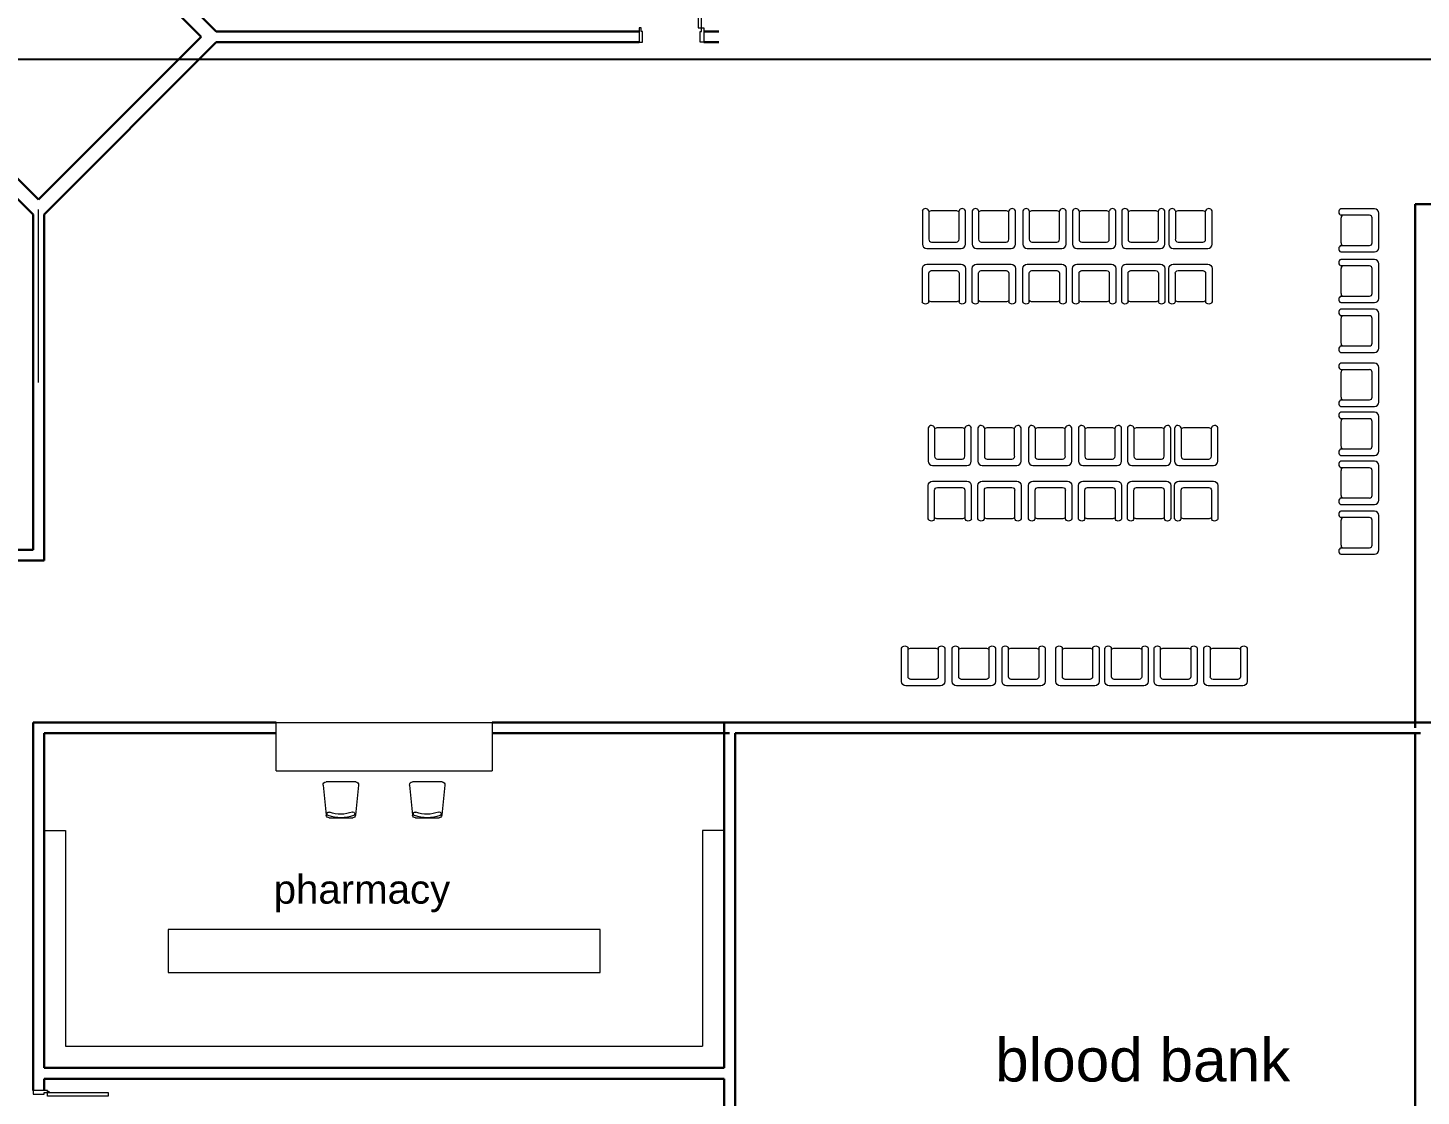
# Model space of a CAD drawing. Extents: x -15 to 165, y 313 to 399.
# Drawn here: x 46.05 to 65.41, y 362.68 to 377.52 of the extents above; entities that cross this region are included whole.
import ezdxf

# ---------------------------------------------------------------- set-up
doc = ezdxf.new("R2010")
doc.units = 0
doc.header["$LTSCALE"] = 0.15
for name, color, linetype in [('0 sockets', 252, 'Continuous'), ('bound', 252, 'Continuous'), ('d1', 252, 'Continuous')]:
    doc.layers.add(name, color=color, linetype=linetype)
for name, color, linetype, lineweight in [('anal', 252, 'Continuous', 20), ('DOOR', 252, 'Continuous', 20), ('FUR', 252, 'Continuous', 9), ('sofa', 252, 'Continuous', 9), ('wall', 252, 'Continuous', 30)]:
    doc.layers.add(name, color=color, linetype=linetype, lineweight=lineweight)

# ---------------------------------------------------------------- blocks, each defined once
blk = doc.blocks.new('Ch01')
at = {"layer": 'FUR'}
for p, q in [((-0.499, -0.205), (-0.499, 0.207)), ((-0.455, 0.247), (-0.035, 0.205)), ((0.001, 0.165), (0.001, -0.163)), ((-0.455, -0.244), (-0.035, -0.202))]:
    blk.add_line(p, q, dxfattribs=at)
for centre, radius, start, end in [((-0.459, 0.207), 0.04, 84.2894, 180), ((-0.039, 0.165), 0.04, 0, 84.2894), ((-0.055, 0.168), 0.025, 20.5276, 200.5276), ((-0.499, 0.001), 0.449, 339.1935, 20.5276), ((-0.499, 0.001), 0.499, 339.1935, 20.5276), ((-0.056, -0.167), 0.025, 159.1935, 339.1935), ((-0.039, -0.163), 0.04, 275.7106, 0), ((-0.459, -0.205), 0.04, 180, 275.7106)]:
    blk.add_arc(centre, radius, start, end, dxfattribs=at)
blk = doc.blocks.new('ARCH')
at = {"layer": 'anal'}
blk.add_line((46.2, 372.6), (46.2, 375), dxfattribs=at)
blk.add_line((46.2, 372.6), (46.2, 375), dxfattribs=at)
blk.add_line((46.2, 372.6), (46.2, 375), dxfattribs=at)
blk.add_line((46.2, 372.6), (46.2, 375), dxfattribs=at)
blk.add_line((46.2, 372.6), (46.2, 375), dxfattribs=at)
blk.add_line((46.2, 372.6), (46.2, 375), dxfattribs=at)
blk.add_line((46.2, 372.6), (46.2, 375), dxfattribs=at)
blk.add_line((46.2, 372.6), (46.2, 375), dxfattribs=at)
blk.add_line((46.2, 372.6), (46.2, 375), dxfattribs=at)
blk.add_line((46.2, 372.6), (46.2, 375), dxfattribs=at)
blk.add_line((46.2, 372.6), (46.2, 375), dxfattribs=at)
blk.add_line((46.2, 372.6), (46.2, 375), dxfattribs=at)
blk.add_line((46.2, 372.6), (46.2, 375), dxfattribs=at)
blk.add_line((46.2, 372.6), (46.2, 375), dxfattribs=at)
blk.add_line((46.2, 372.6), (46.2, 375), dxfattribs=at)
blk.add_line((46.2, 372.6), (46.2, 375), dxfattribs=at)
blk.add_line((46.2, 372.6), (46.2, 375), dxfattribs=at)
blk.add_line((46.2, 372.6), (46.2, 375), dxfattribs=at)
at = {"layer": 'bound', "color": 2}
blk.add_lwpolyline([(91.902, 377.348), (94.426, 377.348), (94.426, 312.722), (-14.994, 312.722), (-14.994, 377.09), (94.639, 377.09)], dxfattribs=at)
at = {"layer": 'DOOR'}
for p, q in [((55.363, 378.365), (55.363, 377.525)), ((55.411, 377.525), (55.411, 378.365)), ((54.571, 377.525), (54.541, 377.525)), ((54.541, 377.525), (54.541, 377.325)), ((54.571, 377.475), (54.571, 377.525)), ((54.591, 377.475), (54.571, 377.475)), ((54.591, 377.325), (54.591, 377.475)), ((55.363, 377.525), (55.411, 377.525)), ((55.391, 377.325), (55.391, 377.475)), ((55.391, 377.475), (55.411, 377.475)), ((55.411, 377.525), (55.441, 377.525)), ((55.411, 377.475), (55.411, 377.525)), ((55.441, 377.525), (55.441, 377.325)), ((54.541, 377.325), (54.591, 377.325)), ((55.441, 377.325), (55.391, 377.325))]:
    blk.add_line(p, q, dxfattribs=at)
for points in [[(46.325, 362.731), (46.325, 362.761), (46.125, 362.761), (46.125, 362.711), (46.275, 362.711), (46.275, 362.731)], [(46.325, 362.731), (47.165, 362.731), (47.165, 362.683), (46.325, 362.683)]]:
    blk.add_lwpolyline(points, close=True, dxfattribs=at)
blk.add_circle((46.335, 362.741), 0.01, dxfattribs=at)
at = {"layer": 'FUR'}
for p, q in [((58.478, 374.984), (58.478, 374.519)), ((58.568, 374.982), (58.568, 374.587)), ((58.943, 374.984), (58.613, 374.984)), ((58.988, 374.587), (58.988, 374.982)), ((59.078, 374.519), (59.078, 374.984)), ((59.17, 374.984), (59.17, 374.519)), ((59.26, 374.982), (59.26, 374.587)), ((59.635, 374.984), (59.305, 374.984)), ((59.68, 374.587), (59.68, 374.982)), ((59.77, 374.519), (59.77, 374.984)), ((59.874, 374.984), (59.874, 374.519)), ((59.964, 374.982), (59.964, 374.587)), ((60.339, 374.984), (60.009, 374.984)), ((60.384, 374.587), (60.384, 374.982)), ((60.474, 374.519), (60.474, 374.984)), ((60.565, 374.984), (60.565, 374.519)), ((60.655, 374.982), (60.655, 374.587)), ((61.03, 374.984), (60.7, 374.984)), ((61.075, 374.587), (61.075, 374.982)), ((61.165, 374.519), (61.165, 374.984)), ((61.247, 374.984), (61.247, 374.519)), ((61.337, 374.982), (61.337, 374.587)), ((61.712, 374.984), (61.382, 374.984)), ((61.757, 374.587), (61.757, 374.982)), ((61.847, 374.519), (61.847, 374.984)), ((61.903, 374.984), (61.903, 374.519)), ((61.993, 374.982), (61.993, 374.587)), ((62.368, 374.984), (62.038, 374.984)), ((62.413, 374.587), (62.413, 374.982)), ((62.503, 374.519), (62.503, 374.984)), ((64.758, 375.011), (64.293, 375.011)), ((64.293, 374.876), (64.293, 374.546)), ((64.69, 374.921), (64.295, 374.921)), ((64.728, 374.539), (64.728, 374.884)), ((64.818, 374.471), (64.818, 374.951)), ((58.538, 374.459), (59.018, 374.459)), ((58.605, 374.549), (58.95, 374.549)), ((59.23, 374.459), (59.71, 374.459)), ((59.297, 374.549), (59.642, 374.549)), ((59.934, 374.459), (60.414, 374.459)), ((60.001, 374.549), (60.346, 374.549)), ((60.625, 374.459), (61.105, 374.459)), ((60.693, 374.549), (61.038, 374.549)), ((61.307, 374.459), (61.787, 374.459)), ((61.374, 374.549), (61.719, 374.549)), ((61.963, 374.459), (62.443, 374.459)), ((62.03, 374.549), (62.375, 374.549)), ((64.293, 374.411), (64.758, 374.411)), ((64.295, 374.501), (64.69, 374.501)), ((58.538, 374.243), (59.018, 374.243)), ((59.23, 374.243), (59.71, 374.243)), ((59.934, 374.243), (60.414, 374.243)), ((60.625, 374.243), (61.105, 374.243)), ((61.307, 374.243), (61.787, 374.243)), ((61.963, 374.243), (62.443, 374.243)), ((64.758, 374.307), (64.293, 374.307)), ((64.69, 374.217), (64.295, 374.217)), ((64.818, 373.767), (64.818, 374.247)), ((58.478, 373.718), (58.478, 374.183)), ((58.568, 373.72), (58.568, 374.115)), ((58.605, 374.153), (58.95, 374.153)), ((58.988, 374.115), (58.988, 373.72)), ((59.078, 374.183), (59.078, 373.718)), ((59.17, 373.718), (59.17, 374.183)), ((59.26, 373.72), (59.26, 374.115)), ((59.297, 374.153), (59.642, 374.153)), ((59.68, 374.115), (59.68, 373.72)), ((59.77, 374.183), (59.77, 373.718)), ((59.874, 373.718), (59.874, 374.183)), ((59.964, 373.72), (59.964, 374.115)), ((60.001, 374.153), (60.346, 374.153)), ((60.384, 374.115), (60.384, 373.72)), ((60.474, 374.183), (60.474, 373.718)), ((60.565, 373.718), (60.565, 374.183)), ((60.655, 373.72), (60.655, 374.115)), ((60.693, 374.153), (61.038, 374.153)), ((61.075, 374.115), (61.075, 373.72)), ((61.165, 374.183), (61.165, 373.718)), ((61.247, 373.718), (61.247, 374.183)), ((61.337, 373.72), (61.337, 374.115)), ((61.374, 374.153), (61.719, 374.153)), ((61.757, 374.115), (61.757, 373.72)), ((61.847, 374.183), (61.847, 373.718)), ((61.903, 373.718), (61.903, 374.183)), ((61.993, 373.72), (61.993, 374.115)), ((62.03, 374.153), (62.375, 374.153)), ((62.413, 374.115), (62.413, 373.72)), ((62.503, 374.183), (62.503, 373.718)), ((64.293, 374.172), (64.293, 373.842)), ((64.728, 373.835), (64.728, 374.18)), ((64.295, 373.797), (64.69, 373.797)), ((58.943, 373.718), (58.613, 373.718)), ((59.635, 373.718), (59.305, 373.718)), ((60.339, 373.718), (60.009, 373.718)), ((61.03, 373.718), (60.7, 373.718)), ((61.712, 373.718), (61.382, 373.718)), ((62.368, 373.718), (62.038, 373.718)), ((64.293, 373.707), (64.758, 373.707)), ((64.758, 373.615), (64.293, 373.615)), ((64.293, 373.48), (64.293, 373.15)), ((64.69, 373.525), (64.295, 373.525)), ((64.728, 373.143), (64.728, 373.488)), ((64.818, 373.075), (64.818, 373.555)), ((64.295, 373.105), (64.69, 373.105)), ((64.293, 373.015), (64.758, 373.015)), ((64.758, 372.866), (64.293, 372.866)), ((64.293, 372.731), (64.293, 372.401)), ((64.69, 372.776), (64.295, 372.776)), ((64.728, 372.394), (64.728, 372.739)), ((64.818, 372.326), (64.818, 372.806)), ((64.293, 372.266), (64.758, 372.266)), ((64.295, 372.356), (64.69, 372.356)), ((64.758, 372.185), (64.293, 372.185)), ((64.69, 372.095), (64.295, 372.095)), ((64.728, 371.712), (64.728, 372.057)), ((64.818, 371.645), (64.818, 372.125)), ((58.558, 371.969), (58.558, 371.504)), ((58.648, 371.967), (58.648, 371.572)), ((59.023, 371.969), (58.693, 371.969)), ((59.068, 371.572), (59.068, 371.967)), ((59.158, 371.504), (59.158, 371.969)), ((59.25, 371.969), (59.25, 371.504)), ((59.34, 371.967), (59.34, 371.572)), ((59.715, 371.969), (59.385, 371.969)), ((59.76, 371.572), (59.76, 371.967)), ((59.85, 371.504), (59.85, 371.969)), ((59.954, 371.969), (59.954, 371.504)), ((60.044, 371.967), (60.044, 371.572)), ((60.419, 371.969), (60.089, 371.969)), ((60.464, 371.572), (60.464, 371.967)), ((60.554, 371.504), (60.554, 371.969)), ((60.646, 371.969), (60.646, 371.504)), ((60.736, 371.967), (60.736, 371.572)), ((61.111, 371.969), (60.781, 371.969)), ((61.156, 371.572), (61.156, 371.967)), ((61.246, 371.504), (61.246, 371.969)), ((61.328, 371.969), (61.328, 371.504)), ((61.418, 371.967), (61.418, 371.572)), ((61.793, 371.969), (61.463, 371.969)), ((61.838, 371.572), (61.838, 371.967)), ((61.928, 371.504), (61.928, 371.969)), ((61.983, 371.969), (61.983, 371.504)), ((62.073, 371.967), (62.073, 371.572)), ((62.448, 371.969), (62.118, 371.969)), ((62.493, 371.572), (62.493, 371.967)), ((62.583, 371.504), (62.583, 371.969)), ((64.293, 372.05), (64.293, 371.72)), ((64.295, 371.675), (64.69, 371.675)), ((58.686, 371.534), (59.031, 371.534)), ((59.378, 371.534), (59.723, 371.534)), ((60.082, 371.534), (60.427, 371.534)), ((60.773, 371.534), (61.118, 371.534)), ((61.455, 371.534), (61.8, 371.534)), ((62.111, 371.534), (62.456, 371.534)), ((64.293, 371.585), (64.758, 371.585)), ((64.758, 371.503), (64.293, 371.503)), ((58.618, 371.444), (59.098, 371.444)), ((59.31, 371.444), (59.79, 371.444)), ((60.014, 371.444), (60.494, 371.444)), ((60.706, 371.444), (61.186, 371.444)), ((61.388, 371.444), (61.868, 371.444)), ((62.043, 371.444), (62.523, 371.444)), ((64.293, 371.368), (64.293, 371.038)), ((64.69, 371.413), (64.295, 371.413)), ((64.728, 371.03), (64.728, 371.375)), ((64.818, 370.963), (64.818, 371.443)), ((58.558, 370.703), (58.558, 371.168)), ((58.618, 371.228), (59.098, 371.228)), ((58.648, 370.705), (58.648, 371.101)), ((58.686, 371.138), (59.031, 371.138)), ((59.068, 371.101), (59.068, 370.705)), ((59.158, 371.168), (59.158, 370.703)), ((59.25, 370.703), (59.25, 371.168)), ((59.31, 371.228), (59.79, 371.228)), ((59.34, 370.705), (59.34, 371.101)), ((59.378, 371.138), (59.723, 371.138)), ((59.76, 371.101), (59.76, 370.705)), ((59.85, 371.168), (59.85, 370.703)), ((59.954, 370.703), (59.954, 371.168)), ((60.014, 371.228), (60.494, 371.228)), ((60.044, 370.705), (60.044, 371.101)), ((60.082, 371.138), (60.427, 371.138)), ((60.464, 371.101), (60.464, 370.705)), ((60.554, 371.168), (60.554, 370.703)), ((60.646, 370.703), (60.646, 371.168)), ((60.706, 371.228), (61.186, 371.228)), ((60.736, 370.705), (60.736, 371.101)), ((60.773, 371.138), (61.118, 371.138)), ((61.156, 371.101), (61.156, 370.705)), ((61.246, 371.168), (61.246, 370.703)), ((61.328, 370.703), (61.328, 371.168)), ((61.388, 371.228), (61.868, 371.228)), ((61.418, 370.705), (61.418, 371.101)), ((61.455, 371.138), (61.8, 371.138)), ((61.838, 371.101), (61.838, 370.705)), ((61.928, 371.168), (61.928, 370.703)), ((61.983, 370.703), (61.983, 371.168)), ((62.043, 371.228), (62.523, 371.228)), ((62.073, 370.705), (62.073, 371.101)), ((62.111, 371.138), (62.456, 371.138)), ((62.493, 371.101), (62.493, 370.705)), ((62.583, 371.168), (62.583, 370.703)), ((64.293, 370.903), (64.758, 370.903)), ((64.295, 370.993), (64.69, 370.993)), ((59.023, 370.703), (58.693, 370.703)), ((59.715, 370.703), (59.385, 370.703)), ((60.419, 370.703), (60.089, 370.703)), ((61.111, 370.703), (60.781, 370.703)), ((61.793, 370.703), (61.463, 370.703)), ((62.448, 370.703), (62.118, 370.703)), ((64.758, 370.811), (64.293, 370.811)), ((64.69, 370.721), (64.295, 370.721)), ((64.818, 370.271), (64.818, 370.751)), ((64.293, 370.676), (64.293, 370.346)), ((64.728, 370.339), (64.728, 370.684)), ((64.293, 370.211), (64.758, 370.211)), ((64.295, 370.301), (64.69, 370.301)), ((58.189, 368.442), (58.189, 368.907)), ((58.279, 368.51), (58.279, 368.905)), ((58.324, 368.907), (58.654, 368.907)), ((58.699, 368.905), (58.699, 368.51)), ((58.789, 368.907), (58.789, 368.442)), ((58.893, 368.442), (58.893, 368.907)), ((58.983, 368.51), (58.983, 368.905)), ((59.028, 368.907), (59.358, 368.907)), ((59.403, 368.905), (59.403, 368.51)), ((59.493, 368.907), (59.493, 368.442)), ((59.585, 368.442), (59.585, 368.907)), ((59.675, 368.51), (59.675, 368.905)), ((59.72, 368.907), (60.05, 368.907)), ((60.095, 368.905), (60.095, 368.51)), ((60.185, 368.907), (60.185, 368.442)), ((60.334, 368.442), (60.334, 368.907)), ((60.424, 368.51), (60.424, 368.905)), ((60.469, 368.907), (60.799, 368.907)), ((60.844, 368.905), (60.844, 368.51)), ((60.934, 368.907), (60.934, 368.442)), ((61.015, 368.442), (61.015, 368.907)), ((61.105, 368.51), (61.105, 368.905)), ((61.15, 368.907), (61.48, 368.907)), ((61.525, 368.905), (61.525, 368.51)), ((61.615, 368.907), (61.615, 368.442)), ((61.697, 368.442), (61.697, 368.907)), ((61.787, 368.51), (61.787, 368.905)), ((61.832, 368.907), (62.162, 368.907)), ((62.207, 368.905), (62.207, 368.51)), ((62.297, 368.907), (62.297, 368.442)), ((62.389, 368.442), (62.389, 368.907)), ((62.479, 368.51), (62.479, 368.905)), ((62.524, 368.907), (62.854, 368.907)), ((62.899, 368.905), (62.899, 368.51)), ((62.989, 368.907), (62.989, 368.442)), ((58.729, 368.382), (58.249, 368.382)), ((58.661, 368.472), (58.316, 368.472)), ((59.433, 368.382), (58.953, 368.382)), ((59.365, 368.472), (59.02, 368.472)), ((60.125, 368.382), (59.645, 368.382)), ((60.057, 368.472), (59.712, 368.472)), ((60.874, 368.382), (60.394, 368.382)), ((60.806, 368.472), (60.461, 368.472)), ((61.555, 368.382), (61.075, 368.382)), ((61.488, 368.472), (61.143, 368.472)), ((62.237, 368.382), (61.757, 368.382)), ((62.17, 368.472), (61.825, 368.472)), ((62.929, 368.382), (62.449, 368.382)), ((62.861, 368.472), (62.516, 368.472))]:
    blk.add_line(p, q, dxfattribs=at)
for centre, major_axis, start_param, end_param in [((58.522, 374.966), (-0.0339, 0.0339), 4.256093, 6.69338), ((58.613, 374.924), (-0.0424, 0.0424), -0.785398, 0.062664), ((58.943, 374.924), (0.0424, 0.0424), 6.220521, 7.068583), ((59.033, 374.966), (0.0339, 0.0339), 5.87299, 8.310278), ((59.214, 374.966), (-0.0339, 0.0339), 4.256093, 6.69338), ((59.305, 374.924), (-0.0424, 0.0424), -0.785398, 0.062664), ((59.635, 374.924), (0.0424, 0.0424), 6.220521, 7.068583), ((59.725, 374.966), (0.0339, 0.0339), 5.87299, 8.310278), ((59.918, 374.966), (-0.0339, 0.0339), 4.256093, 6.69338), ((60.009, 374.924), (-0.0424, 0.0424), -0.785398, 0.062664), ((60.339, 374.924), (0.0424, 0.0424), 6.220521, 7.068583), ((60.429, 374.966), (0.0339, 0.0339), 5.87299, 8.310278), ((60.61, 374.966), (-0.0339, 0.0339), 4.256093, 6.69338), ((60.7, 374.924), (-0.0424, 0.0424), -0.785398, 0.062664), ((61.03, 374.924), (0.0424, 0.0424), 6.220521, 7.068583), ((61.121, 374.966), (0.0339, 0.0339), 5.87299, 8.310278), ((61.292, 374.966), (-0.0339, 0.0339), 4.256093, 6.69338), ((61.382, 374.924), (-0.0424, 0.0424), -0.785398, 0.062664), ((61.712, 374.924), (0.0424, 0.0424), 6.220521, 7.068583), ((61.802, 374.966), (0.0339, 0.0339), 5.87299, 8.310278), ((61.947, 374.966), (-0.0339, 0.0339), 4.256093, 6.69338), ((62.038, 374.924), (-0.0424, 0.0424), -0.785398, 0.062664), ((62.368, 374.924), (0.0424, 0.0424), 6.220521, 7.068583), ((62.458, 374.966), (0.0339, 0.0339), 5.87299, 8.310278), ((64.31, 374.966), (-0.0339, 0.0339), 5.87299, 8.310278), ((64.758, 374.951), (-0.0424, 0.0424), 3.926991, 5.497787), ((64.353, 374.876), (-0.0424, 0.0424), 6.220521, 7.068583), ((64.69, 374.884), (-0.0265, -0.0265), 2.356194, 3.926991), ((58.605, 374.587), (0.0265, 0.0265), 2.356194, 3.926991), ((58.95, 374.587), (0.0265, 0.0265), 3.926991, 5.497787), ((59.297, 374.587), (0.0265, 0.0265), 2.356194, 3.926991), ((59.642, 374.587), (0.0265, 0.0265), 3.926991, 5.497787), ((60.001, 374.587), (0.0265, 0.0265), 2.356194, 3.926991), ((60.346, 374.587), (0.0265, 0.0265), 3.926991, 5.497787), ((60.693, 374.587), (0.0265, 0.0265), 2.356194, 3.926991), ((61.038, 374.587), (0.0265, 0.0265), 3.926991, 5.497787), ((61.374, 374.587), (0.0265, 0.0265), 2.356194, 3.926991), ((61.719, 374.587), (0.0265, 0.0265), 3.926991, 5.497787), ((62.03, 374.587), (0.0265, 0.0265), 2.356194, 3.926991), ((62.375, 374.587), (0.0265, 0.0265), 3.926991, 5.497787), ((58.538, 374.519), (-0.0424, 0.0424), 0.785398, 2.356194), ((59.018, 374.519), (0.0424, 0.0424), 3.926991, 5.497787), ((59.23, 374.519), (-0.0424, 0.0424), 0.785398, 2.356194), ((59.71, 374.519), (0.0424, 0.0424), 3.926991, 5.497787), ((59.934, 374.519), (-0.0424, 0.0424), 0.785398, 2.356194), ((60.414, 374.519), (0.0424, 0.0424), 3.926991, 5.497787), ((60.625, 374.519), (-0.0424, 0.0424), 0.785398, 2.356194), ((61.105, 374.519), (0.0424, 0.0424), 3.926991, 5.497787), ((61.307, 374.519), (-0.0424, 0.0424), 0.785398, 2.356194), ((61.787, 374.519), (0.0424, 0.0424), 3.926991, 5.497787), ((61.963, 374.519), (-0.0424, 0.0424), 0.785398, 2.356194), ((62.443, 374.519), (0.0424, 0.0424), 3.926991, 5.497787), ((64.31, 374.456), (-0.0339, -0.0339), 4.256093, 6.69338), ((64.353, 374.546), (-0.0424, -0.0424), -0.785398, 0.062664), ((64.69, 374.539), (-0.0265, -0.0265), 0.785398, 2.356194), ((64.758, 374.471), (-0.0424, -0.0424), 0.785398, 2.356194), ((64.31, 374.263), (-0.0339, 0.0339), 5.87299, 8.310278), ((64.353, 374.172), (-0.0424, 0.0424), 6.220521, 7.068583), ((64.69, 374.18), (-0.0265, -0.0265), 2.356194, 3.926991), ((64.758, 374.247), (-0.0424, 0.0424), 3.926991, 5.497787), ((64.31, 373.752), (-0.0339, -0.0339), 4.256093, 6.69338), ((64.353, 373.842), (-0.0424, -0.0424), -0.785398, 0.062664), ((64.69, 373.835), (-0.0265, -0.0265), 0.785398, 2.356194), ((64.31, 373.571), (-0.0339, 0.0339), 5.87299, 8.310278), ((64.758, 373.767), (-0.0424, -0.0424), 0.785398, 2.356194), ((64.758, 373.555), (-0.0424, 0.0424), 3.926991, 5.497787), ((64.353, 373.48), (-0.0424, 0.0424), 6.220521, 7.068583), ((64.69, 373.488), (-0.0265, -0.0265), 2.356194, 3.926991), ((64.31, 373.06), (-0.0339, -0.0339), 4.256093, 6.69338), ((64.353, 373.15), (-0.0424, -0.0424), -0.785398, 0.062664), ((64.69, 373.143), (-0.0265, -0.0265), 0.785398, 2.356194), ((64.758, 373.075), (-0.0424, -0.0424), 0.785398, 2.356194), ((64.31, 372.822), (-0.0339, 0.0339), 5.87299, 8.310278), ((64.758, 372.806), (-0.0424, 0.0424), 3.926991, 5.497787), ((64.353, 372.731), (-0.0424, 0.0424), 6.220521, 7.068583), ((64.69, 372.739), (-0.0265, -0.0265), 2.356194, 3.926991), ((64.31, 372.311), (-0.0339, -0.0339), 4.256093, 6.69338), ((64.353, 372.401), (-0.0424, -0.0424), -0.785398, 0.062664), ((64.69, 372.394), (-0.0265, -0.0265), 0.785398, 2.356194), ((64.758, 372.326), (-0.0424, -0.0424), 0.785398, 2.356194), ((64.31, 372.14), (-0.0339, 0.0339), 5.87299, 8.310278), ((64.353, 372.05), (-0.0424, 0.0424), 6.220521, 7.068583), ((64.69, 372.057), (-0.0265, -0.0265), 2.356194, 3.926991), ((64.758, 372.125), (-0.0424, 0.0424), 3.926991, 5.497787), ((58.603, 371.952), (-0.0339, 0.0339), 4.256093, 6.69338), ((58.693, 371.909), (-0.0424, 0.0424), -0.785398, 0.062664), ((59.023, 371.909), (0.0424, 0.0424), 6.220521, 7.068583), ((59.114, 371.952), (0.0339, 0.0339), 5.87299, 8.310278), ((59.295, 371.952), (-0.0339, 0.0339), 4.256093, 6.69338), ((59.385, 371.909), (-0.0424, 0.0424), -0.785398, 0.062664), ((59.715, 371.909), (0.0424, 0.0424), 6.220521, 7.068583), ((59.806, 371.952), (0.0339, 0.0339), 5.87299, 8.310278), ((59.999, 371.952), (-0.0339, 0.0339), 4.256093, 6.69338), ((60.089, 371.909), (-0.0424, 0.0424), -0.785398, 0.062664), ((60.419, 371.909), (0.0424, 0.0424), 6.220521, 7.068583), ((60.509, 371.952), (0.0339, 0.0339), 5.87299, 8.310278), ((60.691, 371.952), (-0.0339, 0.0339), 4.256093, 6.69338), ((60.781, 371.909), (-0.0424, 0.0424), -0.785398, 0.062664), ((61.111, 371.909), (0.0424, 0.0424), 6.220521, 7.068583), ((61.201, 371.952), (0.0339, 0.0339), 5.87299, 8.310278), ((61.372, 371.952), (-0.0339, 0.0339), 4.256093, 6.69338), ((61.463, 371.909), (-0.0424, 0.0424), -0.785398, 0.062664), ((61.793, 371.909), (0.0424, 0.0424), 6.220521, 7.068583), ((61.883, 371.952), (0.0339, 0.0339), 5.87299, 8.310278), ((62.028, 371.952), (-0.0339, 0.0339), 4.256093, 6.69338), ((62.118, 371.909), (-0.0424, 0.0424), -0.785398, 0.062664), ((62.448, 371.909), (0.0424, 0.0424), 6.220521, 7.068583), ((62.539, 371.952), (0.0339, 0.0339), 5.87299, 8.310278), ((64.31, 371.629), (-0.0339, -0.0339), 4.256093, 6.69338), ((64.353, 371.72), (-0.0424, -0.0424), -0.785398, 0.062664), ((64.69, 371.712), (-0.0265, -0.0265), 0.785398, 2.356194), ((58.618, 371.504), (-0.0424, 0.0424), 0.785398, 2.356194), ((58.686, 371.572), (0.0265, 0.0265), 2.356194, 3.926991), ((59.031, 371.572), (0.0265, 0.0265), 3.926991, 5.497787), ((59.098, 371.504), (0.0424, 0.0424), 3.926991, 5.497787), ((59.31, 371.504), (-0.0424, 0.0424), 0.785398, 2.356194), ((59.378, 371.572), (0.0265, 0.0265), 2.356194, 3.926991), ((59.723, 371.572), (0.0265, 0.0265), 3.926991, 5.497787), ((59.79, 371.504), (0.0424, 0.0424), 3.926991, 5.497787), ((60.014, 371.504), (-0.0424, 0.0424), 0.785398, 2.356194), ((60.082, 371.572), (0.0265, 0.0265), 2.356194, 3.926991), ((60.427, 371.572), (0.0265, 0.0265), 3.926991, 5.497787), ((60.494, 371.504), (0.0424, 0.0424), 3.926991, 5.497787), ((60.706, 371.504), (-0.0424, 0.0424), 0.785398, 2.356194), ((60.773, 371.572), (0.0265, 0.0265), 2.356194, 3.926991), ((61.118, 371.572), (0.0265, 0.0265), 3.926991, 5.497787), ((61.186, 371.504), (0.0424, 0.0424), 3.926991, 5.497787), ((61.388, 371.504), (-0.0424, 0.0424), 0.785398, 2.356194), ((61.455, 371.572), (0.0265, 0.0265), 2.356194, 3.926991), ((61.8, 371.572), (0.0265, 0.0265), 3.926991, 5.497787), ((61.868, 371.504), (0.0424, 0.0424), 3.926991, 5.497787), ((62.043, 371.504), (-0.0424, 0.0424), 0.785398, 2.356194), ((62.111, 371.572), (0.0265, 0.0265), 2.356194, 3.926991), ((62.456, 371.572), (0.0265, 0.0265), 3.926991, 5.497787), ((62.523, 371.504), (0.0424, 0.0424), 3.926991, 5.497787), ((64.31, 371.458), (-0.0339, 0.0339), 5.87299, 8.310278), ((64.758, 371.645), (-0.0424, -0.0424), 0.785398, 2.356194), ((64.758, 371.443), (-0.0424, 0.0424), 3.926991, 5.497787), ((64.353, 371.368), (-0.0424, 0.0424), 6.220521, 7.068583), ((64.69, 371.375), (-0.0265, -0.0265), 2.356194, 3.926991), ((64.31, 370.948), (-0.0339, -0.0339), 4.256093, 6.69338), ((64.353, 371.038), (-0.0424, -0.0424), -0.785398, 0.062664), ((64.69, 371.03), (-0.0265, -0.0265), 0.785398, 2.356194), ((64.758, 370.963), (-0.0424, -0.0424), 0.785398, 2.356194), ((64.31, 370.766), (-0.0339, 0.0339), 5.87299, 8.310278), ((64.353, 370.676), (-0.0424, 0.0424), 6.220521, 7.068583), ((64.69, 370.684), (-0.0265, -0.0265), 2.356194, 3.926991), ((64.758, 370.751), (-0.0424, 0.0424), 3.926991, 5.497787), ((64.353, 370.346), (-0.0424, -0.0424), -0.785398, 0.062664), ((64.69, 370.339), (-0.0265, -0.0265), 0.785398, 2.356194), ((64.31, 370.256), (-0.0339, -0.0339), 4.256093, 6.69338), ((64.758, 370.271), (-0.0424, -0.0424), 0.785398, 2.356194)]:
    blk.add_ellipse(centre, major_axis=major_axis, ratio=1, start_param=start_param, end_param=end_param, dxfattribs=at)
at = {"layer": 'FUR', "extrusion": (0, 0, -1)}
for centre, major_axis, start_param, end_param in [((58.538, 374.183), (0.0424, 0.0424), 3.926991, 5.497787), ((59.018, 374.183), (-0.0424, 0.0424), 0.785398, 2.356194), ((59.23, 374.183), (0.0424, 0.0424), 3.926991, 5.497787), ((59.71, 374.183), (-0.0424, 0.0424), 0.785398, 2.356194), ((59.934, 374.183), (0.0424, 0.0424), 3.926991, 5.497787), ((60.414, 374.183), (-0.0424, 0.0424), 0.785398, 2.356194), ((60.625, 374.183), (0.0424, 0.0424), 3.926991, 5.497787), ((61.105, 374.183), (-0.0424, 0.0424), 0.785398, 2.356194), ((61.307, 374.183), (0.0424, 0.0424), 3.926991, 5.497787), ((61.787, 374.183), (-0.0424, 0.0424), 0.785398, 2.356194), ((61.963, 374.183), (0.0424, 0.0424), 3.926991, 5.497787), ((62.443, 374.183), (-0.0424, 0.0424), 0.785398, 2.356194), ((58.605, 374.115), (0.0265, 0.0265), 3.926991, 5.497787), ((58.95, 374.115), (0.0265, 0.0265), -0.785398, 0.785398), ((59.297, 374.115), (0.0265, 0.0265), 3.926991, 5.497787), ((59.642, 374.115), (0.0265, 0.0265), -0.785398, 0.785398), ((60.001, 374.115), (0.0265, 0.0265), 3.926991, 5.497787), ((60.346, 374.115), (0.0265, 0.0265), -0.785398, 0.785398), ((60.693, 374.115), (0.0265, 0.0265), 3.926991, 5.497787), ((61.038, 374.115), (0.0265, 0.0265), -0.785398, 0.785398), ((61.374, 374.115), (0.0265, 0.0265), 3.926991, 5.497787), ((61.719, 374.115), (0.0265, 0.0265), -0.785398, 0.785398), ((62.03, 374.115), (0.0265, 0.0265), 3.926991, 5.497787), ((62.375, 374.115), (0.0265, 0.0265), -0.785398, 0.785398), ((58.522, 373.735), (0.0339, 0.0339), 1.1145, 3.551788), ((58.613, 373.778), (0.0424, 0.0424), 2.356194, 3.204257), ((58.943, 373.778), (-0.0424, 0.0424), 3.078929, 3.926991), ((59.033, 373.735), (-0.0339, 0.0339), 2.731397, 5.168685), ((59.214, 373.735), (0.0339, 0.0339), 1.1145, 3.551788), ((59.305, 373.778), (0.0424, 0.0424), 2.356194, 3.204257), ((59.635, 373.778), (-0.0424, 0.0424), 3.078929, 3.926991), ((59.725, 373.735), (-0.0339, 0.0339), 2.731397, 5.168685), ((59.918, 373.735), (0.0339, 0.0339), 1.1145, 3.551788), ((60.009, 373.778), (0.0424, 0.0424), 2.356194, 3.204257), ((60.339, 373.778), (-0.0424, 0.0424), 3.078929, 3.926991), ((60.429, 373.735), (-0.0339, 0.0339), 2.731397, 5.168685), ((60.61, 373.735), (0.0339, 0.0339), 1.1145, 3.551788), ((60.7, 373.778), (0.0424, 0.0424), 2.356194, 3.204257), ((61.03, 373.778), (-0.0424, 0.0424), 3.078929, 3.926991), ((61.121, 373.735), (-0.0339, 0.0339), 2.731397, 5.168685), ((61.292, 373.735), (0.0339, 0.0339), 1.1145, 3.551788), ((61.382, 373.778), (0.0424, 0.0424), 2.356194, 3.204257), ((61.712, 373.778), (-0.0424, 0.0424), 3.078929, 3.926991), ((61.802, 373.735), (-0.0339, 0.0339), 2.731397, 5.168685), ((61.947, 373.735), (0.0339, 0.0339), 1.1145, 3.551788), ((62.038, 373.778), (0.0424, 0.0424), 2.356194, 3.204257), ((62.368, 373.778), (-0.0424, 0.0424), 3.078929, 3.926991), ((62.458, 373.735), (-0.0339, 0.0339), 2.731397, 5.168685), ((58.618, 371.168), (0.0424, 0.0424), 3.926991, 5.497787), ((58.686, 371.101), (0.0265, 0.0265), 3.926991, 5.497787), ((59.031, 371.101), (0.0265, 0.0265), -0.785398, 0.785398), ((59.098, 371.168), (-0.0424, 0.0424), 0.785398, 2.356194), ((59.31, 371.168), (0.0424, 0.0424), 3.926991, 5.497787), ((59.378, 371.101), (0.0265, 0.0265), 3.926991, 5.497787), ((59.723, 371.101), (0.0265, 0.0265), -0.785398, 0.785398), ((59.79, 371.168), (-0.0424, 0.0424), 0.785398, 2.356194), ((60.014, 371.168), (0.0424, 0.0424), 3.926991, 5.497787), ((60.082, 371.101), (0.0265, 0.0265), 3.926991, 5.497787), ((60.427, 371.101), (0.0265, 0.0265), -0.785398, 0.785398), ((60.494, 371.168), (-0.0424, 0.0424), 0.785398, 2.356194), ((60.706, 371.168), (0.0424, 0.0424), 3.926991, 5.497787), ((60.773, 371.101), (0.0265, 0.0265), 3.926991, 5.497787), ((61.118, 371.101), (0.0265, 0.0265), -0.785398, 0.785398), ((61.186, 371.168), (-0.0424, 0.0424), 0.785398, 2.356194), ((61.388, 371.168), (0.0424, 0.0424), 3.926991, 5.497787), ((61.455, 371.101), (0.0265, 0.0265), 3.926991, 5.497787), ((61.8, 371.101), (0.0265, 0.0265), -0.785398, 0.785398), ((61.868, 371.168), (-0.0424, 0.0424), 0.785398, 2.356194), ((62.043, 371.168), (0.0424, 0.0424), 3.926991, 5.497787), ((62.111, 371.101), (0.0265, 0.0265), 3.926991, 5.497787), ((62.456, 371.101), (0.0265, 0.0265), -0.785398, 0.785398), ((62.523, 371.168), (-0.0424, 0.0424), 0.785398, 2.356194), ((58.603, 370.721), (0.0339, 0.0339), 1.1145, 3.551788), ((58.693, 370.763), (0.0424, 0.0424), 2.356194, 3.204257), ((59.023, 370.763), (-0.0424, 0.0424), 3.078929, 3.926991), ((59.114, 370.721), (-0.0339, 0.0339), 2.731397, 5.168685), ((59.295, 370.721), (0.0339, 0.0339), 1.1145, 3.551788), ((59.385, 370.763), (0.0424, 0.0424), 2.356194, 3.204257), ((59.715, 370.763), (-0.0424, 0.0424), 3.078929, 3.926991), ((59.806, 370.721), (-0.0339, 0.0339), 2.731397, 5.168685), ((59.999, 370.721), (0.0339, 0.0339), 1.1145, 3.551788), ((60.089, 370.763), (0.0424, 0.0424), 2.356194, 3.204257), ((60.419, 370.763), (-0.0424, 0.0424), 3.078929, 3.926991), ((60.509, 370.721), (-0.0339, 0.0339), 2.731397, 5.168685), ((60.691, 370.721), (0.0339, 0.0339), 1.1145, 3.551788), ((60.781, 370.763), (0.0424, 0.0424), 2.356194, 3.204257), ((61.111, 370.763), (-0.0424, 0.0424), 3.078929, 3.926991), ((61.201, 370.721), (-0.0339, 0.0339), 2.731397, 5.168685), ((61.372, 370.721), (0.0339, 0.0339), 1.1145, 3.551788), ((61.463, 370.763), (0.0424, 0.0424), 2.356194, 3.204257), ((61.793, 370.763), (-0.0424, 0.0424), 3.078929, 3.926991), ((61.883, 370.721), (-0.0339, 0.0339), 2.731397, 5.168685), ((62.028, 370.721), (0.0339, 0.0339), 1.1145, 3.551788), ((62.118, 370.763), (0.0424, 0.0424), 2.356194, 3.204257), ((62.448, 370.763), (-0.0424, 0.0424), 3.078929, 3.926991), ((62.539, 370.721), (-0.0339, 0.0339), 2.731397, 5.168685), ((58.234, 368.89), (-0.0339, 0.0339), 5.87299, 8.310278), ((58.324, 368.847), (-0.0424, 0.0424), 6.220521, 7.068583), ((58.654, 368.847), (0.0424, 0.0424), -0.785398, 0.062664), ((58.744, 368.89), (0.0339, 0.0339), 4.256093, 6.69338), ((58.937, 368.89), (-0.0339, 0.0339), 5.87299, 8.310278), ((59.028, 368.847), (-0.0424, 0.0424), 6.220521, 7.068583), ((59.358, 368.847), (0.0424, 0.0424), -0.785398, 0.062664), ((59.448, 368.89), (0.0339, 0.0339), 4.256093, 6.69338), ((59.629, 368.89), (-0.0339, 0.0339), 5.87299, 8.310278), ((59.72, 368.847), (-0.0424, 0.0424), 6.220521, 7.068583), ((60.05, 368.847), (0.0424, 0.0424), -0.785398, 0.062664), ((60.14, 368.89), (0.0339, 0.0339), 4.256093, 6.69338), ((60.378, 368.89), (-0.0339, 0.0339), 5.87299, 8.310278), ((60.469, 368.847), (-0.0424, 0.0424), 6.220521, 7.068583), ((60.799, 368.847), (0.0424, 0.0424), -0.785398, 0.062664), ((60.889, 368.89), (0.0339, 0.0339), 4.256093, 6.69338), ((61.06, 368.89), (-0.0339, 0.0339), 5.87299, 8.310278), ((61.15, 368.847), (-0.0424, 0.0424), 6.220521, 7.068583), ((61.48, 368.847), (0.0424, 0.0424), -0.785398, 0.062664), ((61.571, 368.89), (0.0339, 0.0339), 4.256093, 6.69338), ((61.742, 368.89), (-0.0339, 0.0339), 5.87299, 8.310278), ((61.832, 368.847), (-0.0424, 0.0424), 6.220521, 7.068583), ((62.162, 368.847), (0.0424, 0.0424), -0.785398, 0.062664), ((62.252, 368.89), (0.0339, 0.0339), 4.256093, 6.69338), ((62.434, 368.89), (-0.0339, 0.0339), 5.87299, 8.310278), ((62.524, 368.847), (-0.0424, 0.0424), 6.220521, 7.068583), ((62.854, 368.847), (0.0424, 0.0424), -0.785398, 0.062664), ((62.944, 368.89), (0.0339, 0.0339), 4.256093, 6.69338), ((58.249, 368.442), (-0.0424, 0.0424), 3.926991, 5.497787), ((58.316, 368.51), (0.0265, 0.0265), 2.356194, 3.926991), ((58.661, 368.51), (0.0265, 0.0265), 0.785398, 2.356194), ((58.729, 368.442), (0.0424, 0.0424), 0.785398, 2.356194), ((58.953, 368.442), (-0.0424, 0.0424), 3.926991, 5.497787), ((59.02, 368.51), (0.0265, 0.0265), 2.356194, 3.926991), ((59.365, 368.51), (0.0265, 0.0265), 0.785398, 2.356194), ((59.433, 368.442), (0.0424, 0.0424), 0.785398, 2.356194), ((59.645, 368.442), (-0.0424, 0.0424), 3.926991, 5.497787), ((59.712, 368.51), (0.0265, 0.0265), 2.356194, 3.926991), ((60.057, 368.51), (0.0265, 0.0265), 0.785398, 2.356194), ((60.125, 368.442), (0.0424, 0.0424), 0.785398, 2.356194), ((60.394, 368.442), (-0.0424, 0.0424), 3.926991, 5.497787), ((60.461, 368.51), (0.0265, 0.0265), 2.356194, 3.926991), ((60.806, 368.51), (0.0265, 0.0265), 0.785398, 2.356194), ((60.874, 368.442), (0.0424, 0.0424), 0.785398, 2.356194), ((61.075, 368.442), (-0.0424, 0.0424), 3.926991, 5.497787), ((61.143, 368.51), (0.0265, 0.0265), 2.356194, 3.926991), ((61.488, 368.51), (0.0265, 0.0265), 0.785398, 2.356194), ((61.555, 368.442), (0.0424, 0.0424), 0.785398, 2.356194), ((61.757, 368.442), (-0.0424, 0.0424), 3.926991, 5.497787), ((61.825, 368.51), (0.0265, 0.0265), 2.356194, 3.926991), ((62.17, 368.51), (0.0265, 0.0265), 0.785398, 2.356194), ((62.237, 368.442), (0.0424, 0.0424), 0.785398, 2.356194), ((62.449, 368.442), (-0.0424, 0.0424), 3.926991, 5.497787), ((62.516, 368.51), (0.0265, 0.0265), 2.356194, 3.926991), ((62.861, 368.51), (0.0265, 0.0265), 0.785398, 2.356194), ((62.929, 368.442), (0.0424, 0.0424), 0.785398, 2.356194)]:
    blk.add_ellipse(centre, major_axis=major_axis, ratio=1, start_param=start_param, end_param=end_param, dxfattribs=at)
at = {"layer": 'sofa'}
for p, q in [((49.5, 367.2), (49.5, 367.875)), ((49.5, 367.875), (52.5, 367.875)), ((52.5, 367.875), (52.5, 367.2)), ((49.5, 367.2), (52.5, 367.2)), ((46.275, 366.373), (46.575, 366.373)), ((46.575, 366.373), (46.575, 363.375)), ((55.425, 366.373), (55.425, 363.375)), ((55.725, 366.373), (55.425, 366.373)), ((48, 365), (48, 364.4)), ((54, 365), (48, 365)), ((54, 364.4), (54, 365)), ((48, 364.4), (54, 364.4)), ((46.575, 363.375), (55.425, 363.375))]:
    blk.add_line(p, q, dxfattribs=at)
at = {"layer": 'wall'}
for p, q in [((48.666, 377.475), (46.3, 379.841)), ((48.459, 377.4), (46.1, 379.759)), ((43.841, 377.5), (46.2, 375.141)), ((48.666, 377.475), (54.541, 377.475)), ((55.441, 377.475), (55.65, 377.475)), ((43.759, 377.3), (46.125, 374.934)), ((46.2, 375.141), (48.459, 377.4)), ((46.275, 374.934), (48.666, 377.325)), ((48.666, 377.325), (54.541, 377.325)), ((55.441, 377.325), (55.65, 377.325)), ((65.325, 375.075), (65.735, 375.075)), ((65.325, 367.8), (65.325, 375.075)), ((46.125, 374.934), (46.125, 370.275)), ((46.275, 374.934), (46.275, 370.125)), ((46.275, 370.125), (42.823, 370.125)), ((46.125, 370.275), (42.873, 370.275)), ((46.125, 367.875), (46.125, 362.761)), ((49.5, 367.875), (46.125, 367.875)), ((55.8, 367.875), (52.5, 367.875)), ((55.725, 367.875), (65.4, 367.875)), ((55.725, 363.075), (55.725, 367.875)), ((65.25, 367.875), (68.025, 367.875)), ((46.275, 367.725), (46.275, 363.075)), ((49.5, 367.725), (46.275, 367.725)), ((55.8, 367.725), (52.5, 367.725)), ((55.875, 358.275), (55.875, 367.725)), ((55.875, 367.725), (65.4, 367.725)), ((65.325, 367.725), (65.325, 358.275)), ((55.725, 363.075), (46.275, 363.075)), ((55.725, 362.925), (46.275, 362.925)), ((46.275, 362.925), (46.275, 362.761)), ((55.725, 358.125), (55.725, 362.925))]:
    blk.add_line(p, q, dxfattribs=at)
at = {"layer": 'wall', "xscale": -1, "rotation": 90}
for p in [(50.4, 366.55), (51.6, 366.55)]:
    blk.add_blockref('Ch01', p, dxfattribs=at)
at = {"layer": 'd1', "attachment_point": 1}
for s, insert, char_height, width in [('{\\fArial|b0|i0|c0|p34;pharmacy}', (49.465, 365.757), 0.4, 6.0636), ('{\\fArial|b0|i0|c0|p34;blood bank}', (59.489, 363.486), 0.6, 4.4721)]:
    blk.add_mtext(s, dxfattribs=dict(at, insert=insert, char_height=char_height, width=width))

msp = doc.modelspace()

# ---------------------------------------------------------------- block references
at = {"layer": '0 sockets', "color": 3}
msp.add_blockref('ARCH', (0, 0), dxfattribs=at)

doc.saveas('drawing.dxf')
